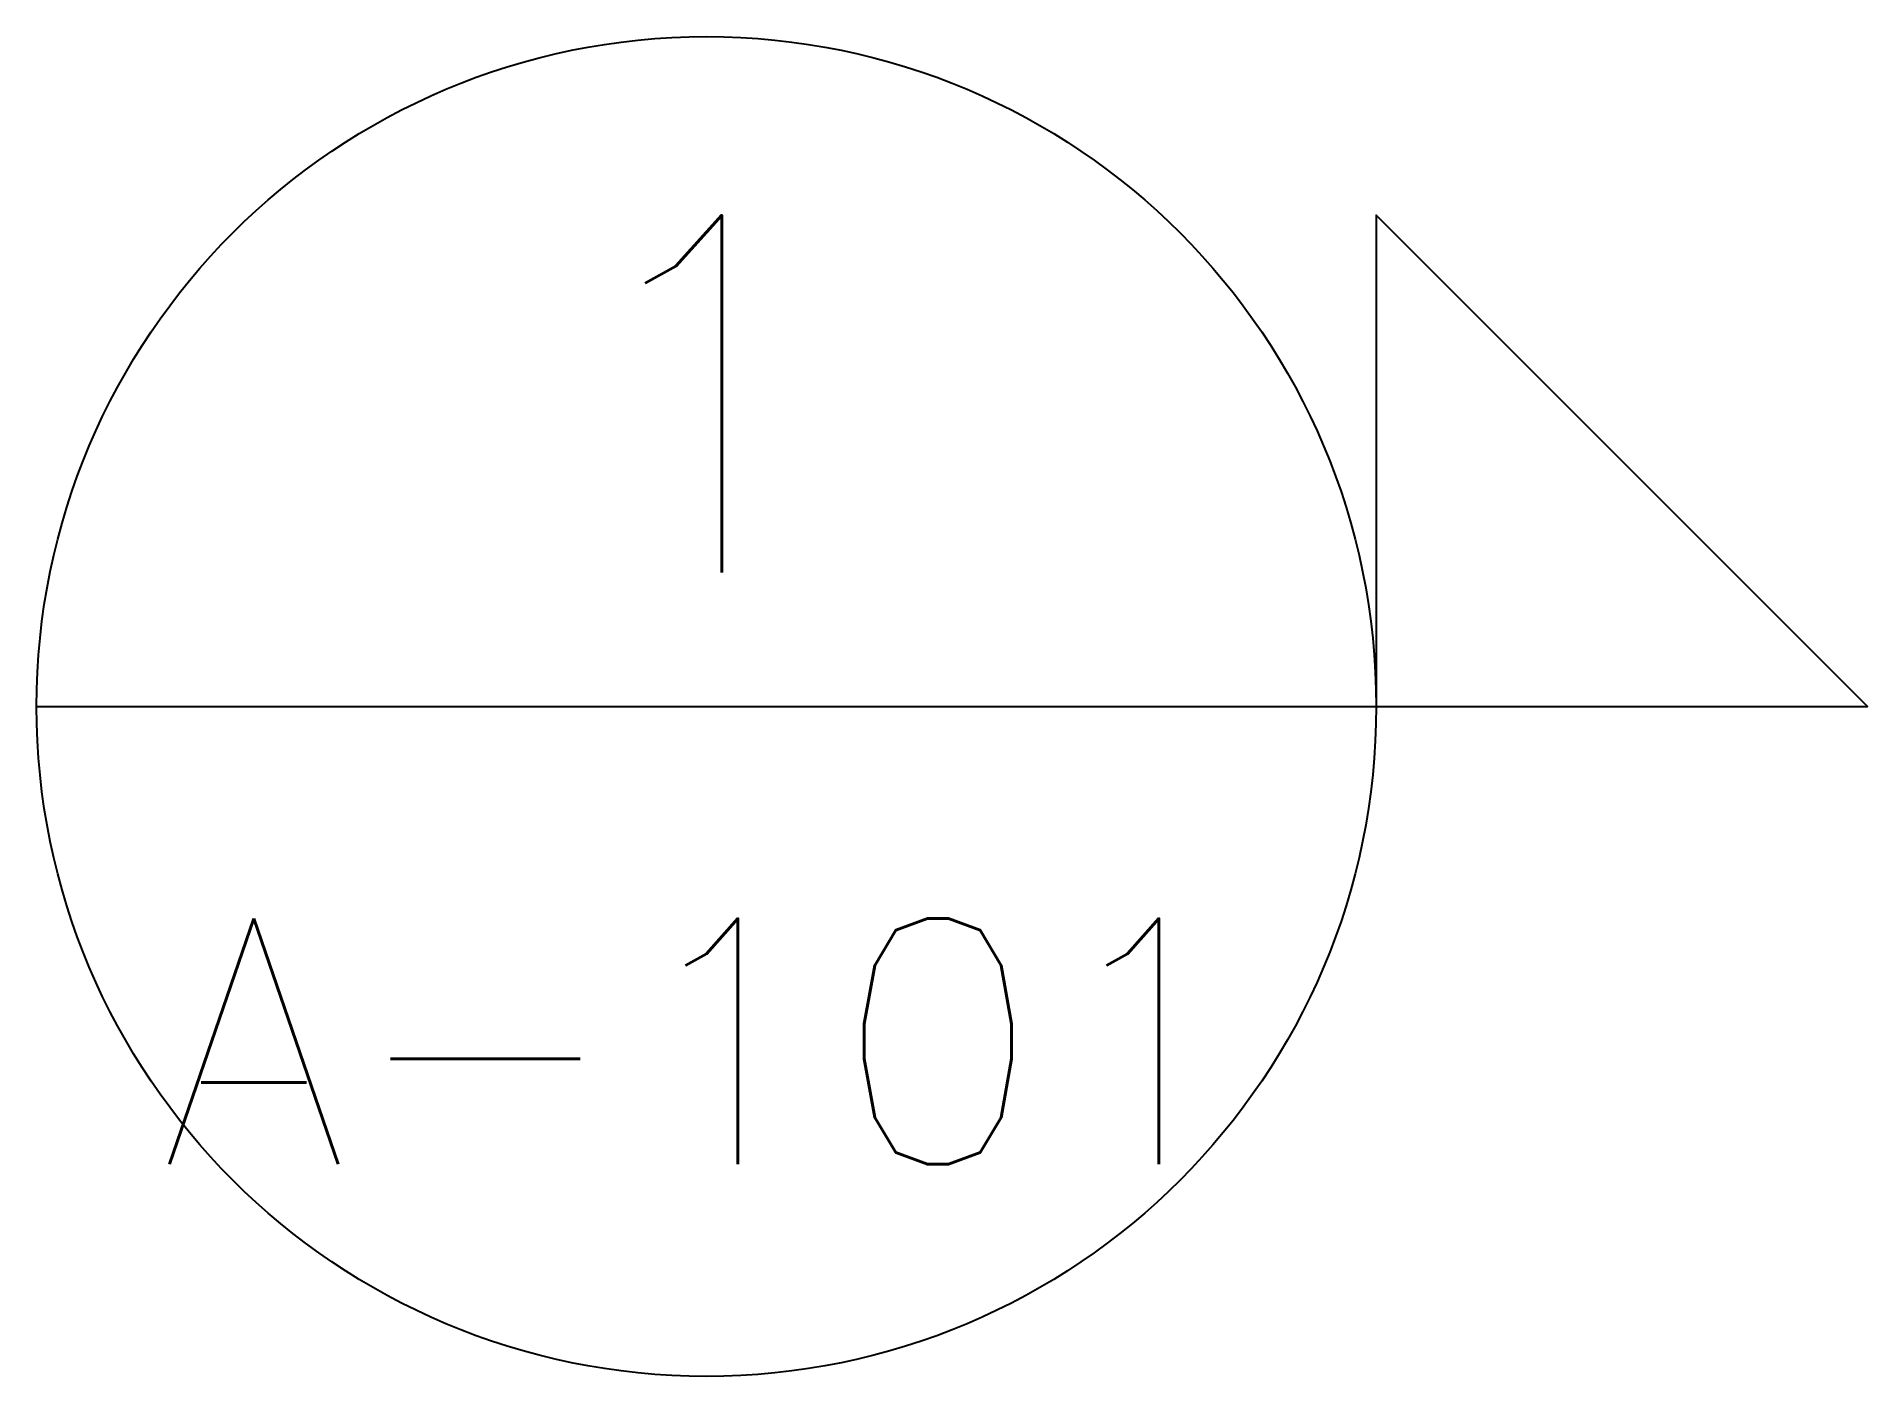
# Model space of a CAD drawing. Header units: millimetres. Extents: x -300 to 520, y -300 to 300.
import ezdxf
from ezdxf.enums import TextEntityAlignment as Align

# ---------------------------------------------------------------- set-up
doc = ezdxf.new("R2010")
doc.units = ezdxf.units.MM
doc.styles.get("Standard").update_dxf_attribs({"font": 'simplex.shx'})

msp = doc.modelspace()

# ---------------------------------------------------------------- linework, layer by layer
msp.add_line((-300, 0), (300, 0))
msp.add_lwpolyline([(300, 0), (520, 0), (300, 220)], close=True)
msp.add_circle((0, 0), 300)

# ---------------------------------------------------------------- texts
for s, height, p in [('1', 160, (0, 140)), ('A-101', 110, (0, -150))]:
    msp.add_text(s, height=height).set_placement(p, align=Align.MIDDLE_CENTER)

doc.saveas('drawing.dxf')
